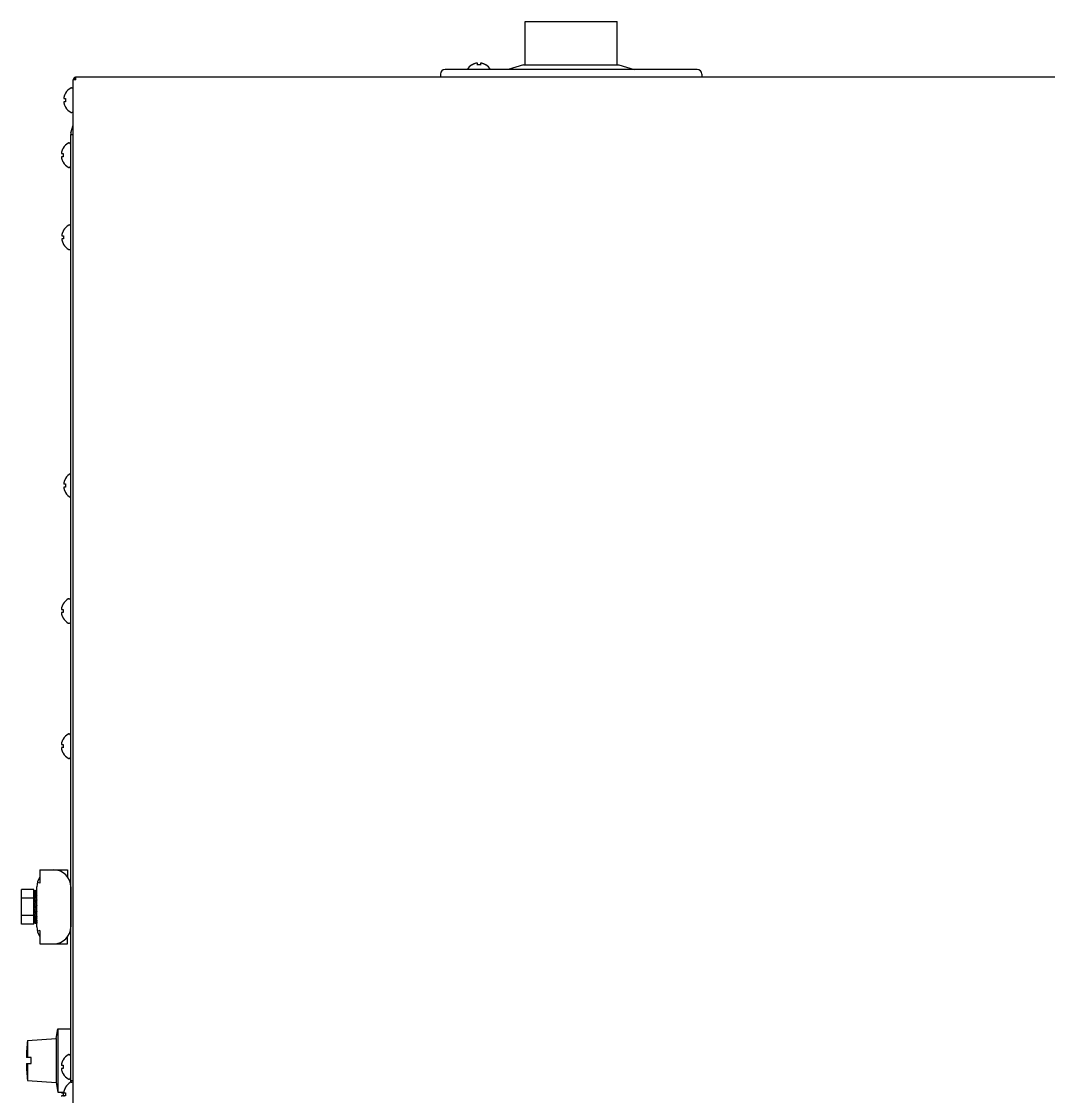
# Model space of a CAD drawing. Header units: millimetres. Extents: x -10733 to -5990, y 4258 to 7122.
# Drawn here: x -6703.6 to -6369.5, y 5762 to 6111.8 of the extents above; entities that cross this region are included whole.
import ezdxf

# ---------------------------------------------------------------- set-up
doc = ezdxf.new("R2010")
doc.units = ezdxf.units.MM
doc.header["$LTSCALE"] = 346.5
doc.layers.get('0').update_dxf_attribs({"linetype": 'CONTINUOUS'})

msp = doc.modelspace()

# ---------------------------------------------------------------- linework, layer by layer
at = {"color": 7, "linetype": 'Continuous'}
for p, q in [((-6539.84, 6097.7), (-6539.84, 6111.8)), ((-6539.84, 6111.8), (-6509.84, 6111.8)), ((-6509.84, 6097.7), (-6509.84, 6111.8)), ((-6557.14, 6097.64), (-6557.14, 6097.68)), ((-6555.34, 6097.64), (-6555.34, 6098.19)), ((-6554.34, 6098.19), (-6554.34, 6097.64)), ((-6552.54, 6097.68), (-6552.54, 6097.64)), ((-6540.34, 6097.7), (-6545.34, 6096.2)), ((-6540.34, 6097.7), (-6509.34, 6097.7)), ((-6509.34, 6097.7), (-6504.34, 6096.2)), ((-6567.34, 6094.7), (-6567.34, 6093.7)), ((-6483.84, 6096.2), (-6565.84, 6096.2)), ((-6482.34, 6094.7), (-6482.34, 6093.7)), ((-6686.84, 5616.3), (-6686.84, 6092.8)), ((-6686.49, 6092.8), (-6686.84, 6092.8)), ((-6686.49, 6093.51), (-6686.04, 6092.93)), ((-6685.94, 6092.8), (-6686.49, 6092.8)), ((-6686.04, 6093.7), (-6686.04, 6092.8)), ((-6129.64, 6093.7), (-6686.04, 6093.7)), ((-6689.32, 6088.5), (-6689.29, 6088.5)), ((-6687.44, 6090.2), (-6687.24, 6090.2)), ((-6689.84, 6086.7), (-6689.29, 6086.7)), ((-6689.29, 6085.7), (-6689.84, 6085.7)), ((-6689.29, 6083.9), (-6689.32, 6083.9)), ((-6687.44, 6082.2), (-6687.24, 6082.2)), ((-6687.57, 6075.54), (-6686.84, 6078.05)), ((-6687.57, 6075.54), (-6686.84, 6078.05)), ((-6687.64, 5766.64), (-6687.64, 6075.04)), ((-6687.64, 6075.04), (-6686.84, 6075.04)), ((-6690.12, 6070.6), (-6690.09, 6070.6)), ((-6688.24, 6072.3), (-6688.04, 6072.3)), ((-6690.64, 6068.8), (-6690.09, 6068.8)), ((-6690.09, 6067.8), (-6690.64, 6067.8)), ((-6690.09, 6066), (-6690.12, 6066)), ((-6688.24, 6064.3), (-6688.04, 6064.3)), ((-6688.08, 6045.58), (-6687.88, 6045.58)), ((-6690.48, 6042.08), (-6689.93, 6042.08)), ((-6689.96, 6043.88), (-6689.93, 6043.88)), ((-6689.93, 6041.08), (-6690.48, 6041.08)), ((-6689.93, 6039.28), (-6689.96, 6039.28)), ((-6688.08, 6037.58), (-6687.88, 6037.58)), ((-6689.84, 5961.3), (-6689.29, 5961.3)), ((-6689.32, 5963.1), (-6689.29, 5963.1)), ((-6689.29, 5960.3), (-6689.84, 5960.3)), ((-6689.29, 5958.5), (-6689.32, 5958.5)), ((-6688.24, 5923.96), (-6688.04, 5923.96)), ((-6690.64, 5920.46), (-6690.09, 5920.46)), ((-6690.09, 5919.46), (-6690.64, 5919.46)), ((-6690.12, 5922.26), (-6690.09, 5922.26)), ((-6690.09, 5917.66), (-6690.12, 5917.66)), ((-6688.24, 5915.96), (-6688.04, 5915.96)), ((-6690.12, 5878.3), (-6690.09, 5878.3)), ((-6688.24, 5880), (-6688.04, 5880)), ((-6690.64, 5876.5), (-6690.09, 5876.5)), ((-6690.09, 5875.5), (-6690.64, 5875.5)), ((-6690.09, 5873.7), (-6690.12, 5873.7)), ((-6688.24, 5872), (-6688.04, 5872)), ((-6697.64, 5835.7), (-6697.64, 5831.42)), ((-6697.64, 5835.7), (-6688.64, 5835.7)), ((-6688.64, 5835.7), (-6688.64, 5833.36)), ((-6697.64, 5831.42), (-6698.45, 5831.64)), ((-6703.64, 5818.05), (-6703.64, 5829.35)), ((-6699.64, 5829.35), (-6703.64, 5829.35)), ((-6699.64, 5818.05), (-6699.64, 5829.35)), ((-6699.63, 5829.05), (-6698.65, 5829.05)), ((-6699.16, 5829), (-6699.63, 5828.94)), ((-6699.63, 5828.94), (-6699.12, 5828.45)), ((-6699.63, 5828.51), (-6699.55, 5828.59)), ((-6699.16, 5828.3), (-6699.63, 5828.19)), ((-6699.63, 5828.19), (-6699.12, 5827.29)), ((-6699.16, 5829), (-6698.65, 5828.51)), ((-6699.16, 5828.3), (-6698.65, 5827.4)), ((-6698.65, 5828.51), (-6699.12, 5828.45)), ((-6698.65, 5828.19), (-6698.71, 5828.21)), ((-6698.64, 5817.2), (-6698.64, 5830.2)), ((-6687.64, 5830.2), (-6687.64, 5817.2)), ((-6699.64, 5826.52), (-6703.64, 5826.52)), ((-6699.56, 5826.7), (-6699.64, 5826.7)), ((-6699.63, 5827.4), (-6699.46, 5827.7)), ((-6699.16, 5827.06), (-6699.63, 5826.91)), ((-6699.63, 5826.91), (-6699.12, 5825.69)), ((-6699.62, 5826.85), (-6699.63, 5826.91)), ((-6699.16, 5825.4), (-6699.63, 5825.24)), ((-6699.63, 5825.24), (-6699.12, 5823.85)), ((-6699.39, 5826.98), (-6699.39, 5827.26)), ((-6699.39, 5826.98), (-6699.39, 5827.18)), ((-6699.39, 5825.97), (-6699.39, 5825.32)), ((-6699.39, 5825.32), (-6699.39, 5825.97)), ((-6699.39, 5823.7), (-6699.39, 5824.49)), ((-6699.39, 5823.65), (-6699.39, 5824.49)), ((-6699.25, 5827.05), (-6699.21, 5827.11)), ((-6699.16, 5827.06), (-6698.65, 5825.84)), ((-6699.16, 5825.4), (-6698.65, 5824.02)), ((-6698.65, 5827.4), (-6699.12, 5827.29)), ((-6698.65, 5825.84), (-6699.12, 5825.69)), ((-6698.89, 5825.32), (-6699.01, 5825.32)), ((-6698.89, 5825.28), (-6698.93, 5825.28)), ((-6698.89, 5826.71), (-6698.91, 5826.71)), ((-6698.89, 5826.67), (-6698.9, 5826.67)), ((-6698.89, 5826.64), (-6698.89, 5826.71)), ((-6698.89, 5826.67), (-6698.89, 5826.7)), ((-6698.64, 5826.7), (-6698.89, 5826.7)), ((-6698.89, 5826.41), (-6698.89, 5826.64)), ((-6698.89, 5825.28), (-6698.89, 5825.32)), ((-6698.89, 5825.24), (-6698.89, 5825.32)), ((-6698.89, 5824.67), (-6698.89, 5825.24)), ((-6698.65, 5826.91), (-6698.79, 5826.95)), ((-6698.72, 5826.7), (-6698.66, 5826.85)), ((-6698.66, 5826.85), (-6698.65, 5826.91)), ((-6699.64, 5820.87), (-6703.64, 5820.87)), ((-6699.16, 5823.55), (-6699.63, 5823.38)), ((-6699.63, 5823.38), (-6699.12, 5821.99)), ((-6699.16, 5821.71), (-6699.63, 5821.56)), ((-6699.63, 5821.56), (-6699.12, 5820.34)), ((-6698.89, 5823.74), (-6699.39, 5823.74)), ((-6698.89, 5823.7), (-6699.39, 5823.7)), ((-6699.39, 5823.65), (-6699.39, 5823.65)), ((-6698.89, 5823.65), (-6699.39, 5823.65)), ((-6699.39, 5822.12), (-6699.39, 5822.72)), ((-6699.39, 5822.07), (-6699.39, 5822.72)), ((-6699.35, 5822.12), (-6699.39, 5822.12)), ((-6699.27, 5822.07), (-6699.39, 5822.07)), ((-6699.39, 5820.73), (-6699.39, 5820.98)), ((-6699.39, 5820.69), (-6699.39, 5820.98)), ((-6699.16, 5823.55), (-6698.65, 5822.16)), ((-6699.16, 5821.71), (-6698.65, 5820.49)), ((-6698.65, 5824.02), (-6699.12, 5823.85)), ((-6698.65, 5822.16), (-6699.12, 5821.99)), ((-6698.89, 5823.7), (-6698.89, 5823.75)), ((-6698.89, 5823.65), (-6698.89, 5823.74)), ((-6698.89, 5822.91), (-6698.89, 5823.65)), ((-6698.89, 5822.07), (-6698.89, 5821.42)), ((-6699.64, 5818.05), (-6703.64, 5818.05)), ((-6699.39, 5820.7), (-6699.64, 5820.7)), ((-6699.62, 5820.55), (-6699.63, 5820.49)), ((-6699.49, 5820.44), (-6699.63, 5820.49)), ((-6699.16, 5820.11), (-6699.63, 5820)), ((-6699.63, 5820), (-6699.12, 5819.09)), ((-6699.57, 5819.19), (-6699.63, 5819.2)), ((-6699.16, 5818.94), (-6699.63, 5818.88)), ((-6699.63, 5818.88), (-6699.12, 5818.4)), ((-6699.16, 5818.35), (-6699.63, 5818.35)), ((-6699.57, 5820.67), (-6699.62, 5820.55)), ((-6699.56, 5820.7), (-6699.57, 5820.67)), ((-6699.46, 5819.69), (-6699.47, 5819.65)), ((-6699.38, 5820.73), (-6699.39, 5820.73)), ((-6699.37, 5820.69), (-6699.39, 5820.69)), ((-6699.16, 5820.11), (-6698.65, 5819.2)), ((-6699.16, 5818.94), (-6698.65, 5818.46)), ((-6699.16, 5818.35), (-6698.65, 5818.35)), ((-6698.65, 5820.49), (-6699.12, 5820.34)), ((-6698.65, 5819.2), (-6699.12, 5819.09)), ((-6698.65, 5818.46), (-6699.12, 5818.4)), ((-6699.02, 5820.37), (-6699.05, 5820.32)), ((-6698.89, 5820.41), (-6698.89, 5820.21)), ((-6698.76, 5819.54), (-6698.84, 5819.74)), ((-6698.82, 5819.69), (-6698.65, 5820)), ((-6698.69, 5819.39), (-6698.76, 5819.54)), ((-6698.73, 5818.8), (-6698.65, 5818.88)), ((-6698.64, 5820.7), (-6698.72, 5820.7)), ((-6698.66, 5820.55), (-6698.65, 5820.49)), ((-6697.64, 5815.97), (-6698.45, 5815.75)), ((-6697.64, 5815.97), (-6697.64, 5811.7)), ((-6688.64, 5811.7), (-6688.64, 5814.04)), ((-6697.64, 5811.7), (-6688.64, 5811.7)), ((-6692.4, 5780.85), (-6691.84, 5784.03)), ((-6691.84, 5784.03), (-6691.84, 5763.37)), ((-6691.84, 5784.03), (-6687.64, 5784.03)), ((-6701.7, 5780.2), (-6692.4, 5780.85)), ((-6701.7, 5780.2), (-6701.7, 5774.7)), ((-6692.4, 5780.85), (-6692.4, 5766.55)), ((-6688.24, 5775.63), (-6688.04, 5775.63)), ((-6700.53, 5774.7), (-6702.03, 5774.7)), ((-6702.03, 5772.7), (-6700.53, 5772.7)), ((-6701.7, 5772.7), (-6701.7, 5767.2)), ((-6700.53, 5772.7), (-6700.53, 5774.7)), ((-6690.64, 5772.13), (-6690.09, 5772.13)), ((-6690.12, 5773.93), (-6690.09, 5773.93)), ((-6690.09, 5771.13), (-6690.64, 5771.13)), ((-6690.09, 5769.33), (-6690.12, 5769.33)), ((-6701.7, 5767.2), (-6692.4, 5766.55)), ((-6692.4, 5766.55), (-6691.84, 5763.37)), ((-6689.32, 5765), (-6689.29, 5765)), ((-6688.24, 5767.63), (-6688.04, 5767.63)), ((-6687.64, 5767.2), (-6686.84, 5767.2)), ((-6687.44, 5766.7), (-6687.24, 5766.7)), ((-6691.84, 5763.37), (-6689.85, 5763.37)), ((-6690.64, 5763.2), (-6690.09, 5763.2)), ((-6690.09, 5762.2), (-6690.64, 5762.2)), ((-6689.84, 5763.2), (-6689.29, 5763.2)), ((-6689.29, 5762.2), (-6689.84, 5762.2))]:
    msp.add_line(p, q, dxfattribs=at)
for points in [[(-6699.59, 5828), (-6699.57, 5827.98), (-6699.53, 5827.89), (-6699.5, 5827.8), (-6699.46, 5827.71)], [(-6699.5, 5828.49), (-6699.49, 5828.48), (-6699.48, 5828.46), (-6699.47, 5828.43), (-6699.46, 5828.41), (-6699.45, 5828.38), (-6699.44, 5828.36), (-6699.43, 5828.34), (-6699.42, 5828.31), (-6699.42, 5828.29), (-6699.41, 5828.27), (-6699.41, 5828.25)], [(-6698.82, 5827.7), (-6698.76, 5827.86), (-6698.69, 5828)], [(-6699.62, 5826.85), (-6699.56, 5826.69), (-6699.48, 5826.49)], [(-6699.48, 5826.49), (-6699.43, 5826.31), (-6699.4, 5826.14), (-6699.39, 5825.97)], [(-6699.46, 5827.71), (-6699.44, 5827.62), (-6699.41, 5827.53)], [(-6699.41, 5827.53), (-6699.4, 5827.43), (-6699.39, 5827.34), (-6699.39, 5827.26)], [(-6698.8, 5820.91), (-6698.86, 5821.1), (-6698.89, 5821.25), (-6698.89, 5821.42)], [(-6698.66, 5820.55), (-6698.73, 5820.71), (-6698.8, 5820.91)], [(-6699.47, 5819.65), (-6699.51, 5819.57), (-6699.54, 5819.49), (-6699.58, 5819.41), (-6699.59, 5819.39)], [(-6698.84, 5819.74), (-6698.88, 5819.96), (-6698.89, 5820.21)], [(-6698.79, 5818.9), (-6698.85, 5819.04), (-6698.87, 5819.15)]]:
    msp.add_lwpolyline(points, dxfattribs=at)
for centre, radius, start, end in [((-6554.64, 6093.58), 4.8, 121.3727, 146.7752), ((-6554.65, 6093.59), 4.75, 118.9687, 121.5341), ((-6554.66, 6093.59), 4.75, 118.0074, 118.9684), ((-6554.66, 6093.6), 4.75, 116.6813, 118.0074), ((-6554.66, 6093.6), 4.74, 115.5402, 116.6812), ((-6554.66, 6093.6), 4.74, 114.5722, 115.5402), ((-6554.66, 6093.61), 4.73, 113.3175, 114.5722), ((-6554.67, 6093.61), 4.73, 112.5474, 113.3174), ((-6554.67, 6093.62), 4.72, 111.0025, 112.5476), ((-6554.67, 6093.63), 4.72, 110.5181, 111.0023), ((-6554.67, 6093.64), 4.7, 108.4656, 110.5187), ((-6554.68, 6093.65), 4.68, 107.3773, 108.465), ((-6554.69, 6093.67), 4.67, 106.3949, 107.3772), ((-6554.69, 6093.7), 4.64, 104.3176, 106.3964), ((-6555.59, 6096.2), 2.01, 95.1401, 97.2744), ((-6555.59, 6096.23), 1.98, 94.2856, 95.1372), ((-6555.59, 6096.24), 1.97, 93.0233, 94.286), ((-6555.59, 6096.25), 1.96, 91.9964, 93.0228), ((-6555.59, 6096.26), 1.95, 90.9261, 91.9964), ((-6555.59, 6096.26), 1.95, 88.8459, 90.9258), ((-6555.59, 6096.25), 1.96, 87.6234, 88.8455), ((-6555.59, 6096.25), 1.96, 86.7841, 87.6235), ((-6555.59, 6096.24), 1.97, 85.3984, 86.7833), ((-6555.59, 6096.22), 1.98, 84.7442, 85.3991), ((-6555.6, 6096.2), 2.01, 82.7259, 84.7415), ((-6554.84, 6093.89), 3.79, 90.0089, 97.5987), ((-6554.84, 6093.89), 3.79, 82.4013, 89.9911), ((-6554.09, 6096.2), 2.01, 95.2585, 97.2741), ((-6554.09, 6096.22), 1.98, 94.6009, 95.2558), ((-6554.09, 6096.24), 1.97, 93.2167, 94.6016), ((-6554.09, 6096.25), 1.96, 92.3765, 93.2159), ((-6554.09, 6096.25), 1.95, 91.1545, 92.3767), ((-6554.09, 6096.26), 1.95, 89.0741, 91.1541), ((-6554.09, 6096.26), 1.95, 88.0037, 89.0738), ((-6554.09, 6096.25), 1.96, 86.9771, 88.0037), ((-6554.09, 6096.24), 1.97, 85.714, 86.9766), ((-6554.09, 6096.23), 1.98, 84.8627, 85.7144), ((-6554.1, 6096.2), 2.01, 82.7256, 84.8598), ((-6554.99, 6093.7), 4.64, 73.6036, 75.6824), ((-6555, 6093.67), 4.67, 72.6228, 73.6051), ((-6555, 6093.65), 4.68, 71.535, 72.6227), ((-6555.01, 6093.64), 4.7, 69.4813, 71.5344), ((-6555.01, 6093.63), 4.72, 68.9977, 69.4819), ((-6555.01, 6093.62), 4.72, 67.4524, 68.9975), ((-6555.02, 6093.61), 4.73, 66.6826, 67.4526), ((-6555.02, 6093.61), 4.73, 65.4278, 66.6825), ((-6555.02, 6093.6), 4.74, 64.4598, 65.4278), ((-6555.02, 6093.6), 4.74, 63.3188, 64.4598), ((-6555.02, 6093.6), 4.75, 61.9926, 63.3187), ((-6555.03, 6093.59), 4.75, 61.0316, 61.9926), ((-6555.03, 6093.59), 4.75, 58.4659, 61.0313), ((-6555.04, 6093.58), 4.8, 33.2248, 58.6273), ((-6565.84, 6094.7), 1.5, 90, 180), ((-6483.84, 6094.7), 1.5, 0, 90), ((-6685.94, 6092.8), 0.9, 96.3341, 180), ((-6687.87, 6086.95), 1.98, 174.8627, 175.7144), ((-6687.88, 6086.95), 1.97, 175.714, 176.9766), ((-6687.89, 6086.95), 1.96, 176.9771, 178.0037), ((-6687.9, 6086.95), 1.95, 178.0037, 179.0738), ((-6687.9, 6086.95), 1.95, 179.0741, 181.1541), ((-6687.9, 6086.95), 1.95, 181.1545, 182.3767), ((-6687.89, 6086.95), 1.96, 182.3765, 183.2159), ((-6687.88, 6086.95), 1.97, 183.2167, 184.6016), ((-6687.87, 6086.95), 1.98, 184.6009, 185.2558), ((-6685.34, 6086.05), 4.64, 163.6036, 165.6824), ((-6687.85, 6086.94), 2.01, 172.7256, 174.8598), ((-6687.85, 6086.95), 2.01, 185.2585, 187.2741), ((-6685.31, 6086.04), 4.67, 162.6228, 163.6051), ((-6685.3, 6086.04), 4.68, 161.535, 162.6227), ((-6685.28, 6086.03), 4.7, 159.4813, 161.5344), ((-6685.27, 6086.03), 4.72, 158.9977, 159.4819), ((-6685.26, 6086.02), 4.72, 157.4524, 158.9975), ((-6685.26, 6086.02), 4.73, 156.6826, 157.4526), ((-6685.25, 6086.02), 4.73, 155.4278, 156.6825), ((-6685.25, 6086.02), 4.74, 154.4598, 155.4278), ((-6685.24, 6086.02), 4.74, 153.3188, 154.4598), ((-6685.24, 6086.01), 4.75, 151.9926, 153.3187), ((-6685.24, 6086.01), 4.75, 151.0316, 151.9926), ((-6685.23, 6086.01), 4.75, 148.4659, 151.0313), ((-6685.22, 6086), 4.8, 120.3012, 148.6273), ((-6687.44, 6089.8), 0.4, 90, 120.3012), ((-6687.24, 6089.8), 0.4, 0, 90), ((-6687.87, 6085.45), 1.98, 174.7442, 175.3991), ((-6687.88, 6085.45), 1.97, 175.3984, 176.7833), ((-6687.89, 6085.45), 1.96, 176.7841, 177.6235), ((-6687.9, 6085.45), 1.96, 177.6234, 178.8455), ((-6687.9, 6085.45), 1.95, 178.8459, 180.9258), ((-6687.9, 6085.45), 1.95, 180.9261, 181.9964), ((-6687.89, 6085.45), 1.96, 181.9964, 183.0228), ((-6687.88, 6085.45), 1.97, 183.0233, 184.286), ((-6687.87, 6085.45), 1.98, 184.2856, 185.1372), ((-6687.85, 6085.44), 2.01, 172.7259, 174.7415), ((-6687.85, 6085.45), 2.01, 185.1401, 187.2744), ((-6685.34, 6086.34), 4.64, 194.3176, 196.3964), ((-6685.31, 6086.35), 4.67, 196.3949, 197.3772), ((-6685.3, 6086.36), 4.68, 197.3773, 198.465), ((-6685.28, 6086.36), 4.7, 198.4656, 200.5187), ((-6685.27, 6086.37), 4.72, 200.5181, 201.0023), ((-6685.26, 6086.37), 4.72, 201.0025, 202.5476), ((-6685.26, 6086.37), 4.73, 202.5474, 203.3174), ((-6685.25, 6086.38), 4.73, 203.3175, 204.5722), ((-6685.25, 6086.38), 4.74, 204.5722, 205.5402), ((-6685.24, 6086.38), 4.74, 205.5402, 206.6812), ((-6685.24, 6086.38), 4.75, 206.6813, 208.0074), ((-6685.24, 6086.38), 4.75, 208.0074, 208.9684), ((-6685.23, 6086.38), 4.75, 208.9687, 211.5341), ((-6685.53, 6086.2), 3.79, 172.4013, 179.9911), ((-6685.53, 6086.2), 3.79, 180.0089, 187.5987), ((-6685.22, 6086.4), 4.8, 211.3727, 239.6988), ((-6687.44, 6082.6), 0.4, 239.6988, 270), ((-6687.24, 6082.6), 0.4, 270, 0), ((-6685.84, 6075.04), 1.8, 163.7798, 180), ((-6685.84, 6075.04), 1.8, 163.7798, 174.5617), ((-6688.67, 6069.05), 1.98, 174.8627, 175.7144), ((-6686.14, 6068.15), 4.64, 163.6036, 165.6824), ((-6688.65, 6069.04), 2.01, 172.7256, 174.8598), ((-6686.11, 6068.14), 4.67, 162.6228, 163.6051), ((-6686.1, 6068.14), 4.68, 161.535, 162.6227), ((-6686.08, 6068.13), 4.7, 159.4813, 161.5344), ((-6686.07, 6068.13), 4.72, 158.9977, 159.4819), ((-6686.06, 6068.12), 4.72, 157.4524, 158.9975), ((-6686.06, 6068.12), 4.73, 156.6826, 157.4526), ((-6686.05, 6068.12), 4.73, 155.4278, 156.6825), ((-6686.05, 6068.12), 4.74, 154.4598, 155.4278), ((-6686.04, 6068.12), 4.74, 153.3188, 154.4598), ((-6686.04, 6068.11), 4.75, 151.9926, 153.3187), ((-6686.04, 6068.11), 4.75, 151.0316, 151.9926), ((-6686.03, 6068.11), 4.75, 148.4659, 151.0313), ((-6686.02, 6068.1), 4.8, 120.3012, 148.6273), ((-6688.24, 6071.9), 0.4, 90, 120.3012), ((-6688.04, 6071.9), 0.4, 0, 90), ((-6688.68, 6069.05), 1.97, 175.714, 176.9766), ((-6688.69, 6069.05), 1.96, 176.9771, 178.0037), ((-6688.7, 6069.05), 1.95, 178.0037, 179.0738), ((-6688.7, 6069.05), 1.95, 179.0741, 181.1541), ((-6688.7, 6069.05), 1.95, 181.1545, 182.3767), ((-6688.69, 6069.05), 1.96, 182.3765, 183.2159), ((-6688.68, 6069.05), 1.97, 183.2167, 184.6016), ((-6688.67, 6069.05), 1.98, 184.6009, 185.2558), ((-6688.67, 6067.55), 1.98, 174.7442, 175.3991), ((-6688.68, 6067.55), 1.97, 175.3984, 176.7833), ((-6688.69, 6067.55), 1.96, 176.7841, 177.6235), ((-6688.7, 6067.55), 1.96, 177.6234, 178.8455), ((-6688.7, 6067.55), 1.95, 178.8459, 180.9258), ((-6688.7, 6067.55), 1.95, 180.9261, 181.9964), ((-6688.69, 6067.55), 1.96, 181.9964, 183.0228), ((-6688.68, 6067.55), 1.97, 183.0233, 184.286), ((-6688.67, 6067.55), 1.98, 184.2856, 185.1372), ((-6688.65, 6069.05), 2.01, 185.2585, 187.2741), ((-6688.65, 6067.54), 2.01, 172.7259, 174.7415), ((-6688.65, 6067.55), 2.01, 185.1401, 187.2744), ((-6686.14, 6068.44), 4.64, 194.3176, 196.3964), ((-6686.11, 6068.45), 4.67, 196.3949, 197.3772), ((-6686.1, 6068.46), 4.68, 197.3773, 198.465), ((-6686.08, 6068.46), 4.7, 198.4656, 200.5187), ((-6686.07, 6068.47), 4.72, 200.5181, 201.0023), ((-6686.06, 6068.47), 4.72, 201.0025, 202.5476), ((-6686.06, 6068.47), 4.73, 202.5474, 203.3174), ((-6686.05, 6068.48), 4.73, 203.3175, 204.5722), ((-6686.05, 6068.48), 4.74, 204.5722, 205.5402), ((-6686.04, 6068.48), 4.74, 205.5402, 206.6812), ((-6686.04, 6068.48), 4.75, 206.6813, 208.0074), ((-6686.04, 6068.48), 4.75, 208.0074, 208.9684), ((-6686.03, 6068.48), 4.75, 208.9687, 211.5341), ((-6686.33, 6068.3), 3.79, 172.4013, 179.9911), ((-6686.33, 6068.3), 3.79, 180.0089, 187.5987), ((-6686.02, 6068.5), 4.8, 211.3727, 239.6988), ((-6688.24, 6064.7), 0.4, 239.6988, 270), ((-6688.04, 6064.7), 0.4, 270, 0), ((-6685.86, 6041.38), 4.8, 120.3012, 148.6273), ((-6688.08, 6045.18), 0.4, 90, 120.3012), ((-6687.88, 6045.18), 0.4, 52.1278, 90), ((-6688.49, 6042.33), 2.01, 172.7256, 174.8598), ((-6688.51, 6042.33), 1.98, 174.8627, 175.7144), ((-6688.52, 6042.33), 1.97, 175.714, 176.9766), ((-6688.54, 6042.33), 1.96, 176.9771, 178.0037), ((-6688.54, 6042.33), 1.95, 178.0037, 179.0738), ((-6688.54, 6042.33), 1.95, 179.0741, 181.1541), ((-6688.54, 6042.33), 1.95, 181.1545, 182.3767), ((-6688.53, 6042.33), 1.96, 182.3765, 183.2159), ((-6688.52, 6042.33), 1.97, 183.2167, 184.6016), ((-6688.51, 6042.34), 1.98, 184.6009, 185.2558), ((-6688.49, 6042.34), 2.01, 185.2585, 187.2741), ((-6685.99, 6041.44), 4.64, 163.6036, 165.6824), ((-6685.96, 6041.43), 4.67, 162.6228, 163.6051), ((-6685.94, 6041.42), 4.68, 161.535, 162.6227), ((-6685.92, 6041.42), 4.7, 159.4813, 161.5344), ((-6685.91, 6041.41), 4.72, 158.9977, 159.4819), ((-6685.9, 6041.41), 4.72, 157.4524, 158.9975), ((-6685.9, 6041.41), 4.73, 156.6826, 157.4526), ((-6685.89, 6041.41), 4.73, 155.4278, 156.6825), ((-6685.89, 6041.4), 4.74, 154.4598, 155.4278), ((-6685.88, 6041.4), 4.74, 153.3188, 154.4598), ((-6685.88, 6041.4), 4.75, 151.9926, 153.3187), ((-6685.88, 6041.4), 4.75, 151.0316, 151.9926), ((-6685.88, 6041.4), 4.75, 148.4659, 151.0313), ((-6686.18, 6041.58), 3.79, 172.4013, 179.9911), ((-6686.18, 6041.58), 3.79, 180.0089, 187.5987), ((-6688.49, 6040.83), 2.01, 172.7259, 174.7415), ((-6688.51, 6040.83), 1.98, 174.7442, 175.3991), ((-6688.52, 6040.83), 1.97, 175.3984, 176.7833), ((-6688.53, 6040.83), 1.96, 176.7841, 177.6235), ((-6688.54, 6040.83), 1.96, 177.6234, 178.8455), ((-6688.54, 6040.83), 1.95, 178.8459, 180.9258), ((-6688.54, 6040.83), 1.95, 180.9261, 181.9964), ((-6688.53, 6040.83), 1.96, 181.9964, 183.0228), ((-6688.52, 6040.83), 1.97, 183.0233, 184.286), ((-6688.51, 6040.84), 1.98, 184.2856, 185.1372), ((-6688.49, 6040.84), 2.01, 185.1401, 187.2744), ((-6685.99, 6041.73), 4.64, 194.3176, 196.3964), ((-6685.96, 6041.74), 4.67, 196.3949, 197.3772), ((-6685.94, 6041.74), 4.68, 197.3773, 198.465), ((-6685.92, 6041.75), 4.7, 198.4656, 200.5187), ((-6685.91, 6041.75), 4.72, 200.5181, 201.0023), ((-6685.9, 6041.76), 4.72, 201.0025, 202.5476), ((-6685.9, 6041.76), 4.73, 202.5474, 203.3174), ((-6685.89, 6041.76), 4.73, 203.3175, 204.5722), ((-6685.89, 6041.76), 4.74, 204.5722, 205.5402), ((-6685.88, 6041.77), 4.74, 205.5402, 206.6812), ((-6685.88, 6041.77), 4.75, 206.6813, 208.0074), ((-6685.88, 6041.77), 4.75, 208.0074, 208.9684), ((-6685.88, 6041.77), 4.75, 208.9687, 211.5341), ((-6685.86, 6041.78), 4.8, 211.3727, 239.6988), ((-6688.08, 6037.98), 0.4, 239.6988, 270), ((-6687.88, 6037.98), 0.4, 270, 307.8722), ((-6685.22, 5960.6), 4.8, 120.3012, 148.6273), ((-6687.87, 5961.55), 1.98, 174.8627, 175.7144), ((-6687.88, 5961.55), 1.97, 175.714, 176.9766), ((-6687.89, 5961.55), 1.96, 176.9771, 178.0037), ((-6687.9, 5961.55), 1.95, 178.0037, 179.0738), ((-6687.9, 5961.55), 1.95, 179.0741, 181.1541), ((-6687.9, 5961.55), 1.95, 181.1545, 182.3767), ((-6687.89, 5961.55), 1.96, 182.3765, 183.2159), ((-6687.88, 5961.55), 1.97, 183.2167, 184.6016), ((-6687.87, 5961.55), 1.98, 184.6009, 185.2558), ((-6685.34, 5960.65), 4.64, 163.6036, 165.6824), ((-6687.85, 5961.54), 2.01, 172.7256, 174.8598), ((-6687.85, 5961.55), 2.01, 185.2585, 187.2741), ((-6685.31, 5960.64), 4.67, 162.6228, 163.6051), ((-6685.3, 5960.64), 4.68, 161.535, 162.6227), ((-6685.28, 5960.63), 4.7, 159.4813, 161.5344), ((-6685.27, 5960.63), 4.72, 158.9977, 159.4819), ((-6685.26, 5960.62), 4.72, 157.4524, 158.9975), ((-6685.26, 5960.62), 4.73, 156.6826, 157.4526), ((-6685.25, 5960.62), 4.73, 155.4278, 156.6825), ((-6685.25, 5960.62), 4.74, 154.4598, 155.4278), ((-6685.24, 5960.62), 4.74, 153.3188, 154.4598), ((-6685.24, 5960.61), 4.75, 151.9926, 153.3187), ((-6685.24, 5960.61), 4.75, 151.0316, 151.9926), ((-6685.23, 5960.61), 4.75, 148.4659, 151.0313), ((-6685.53, 5960.8), 3.79, 172.4013, 179.9911), ((-6685.53, 5960.8), 3.79, 180.0089, 187.5987), ((-6687.87, 5960.05), 1.98, 174.7442, 175.3991), ((-6687.88, 5960.05), 1.97, 175.3984, 176.7833), ((-6687.89, 5960.05), 1.96, 176.7841, 177.6235), ((-6687.9, 5960.05), 1.96, 177.6234, 178.8455), ((-6687.9, 5960.05), 1.95, 178.8459, 180.9258), ((-6687.9, 5960.05), 1.95, 180.9261, 181.9964), ((-6687.89, 5960.05), 1.96, 181.9964, 183.0228), ((-6687.88, 5960.05), 1.97, 183.0233, 184.286), ((-6687.87, 5960.05), 1.98, 184.2856, 185.1372), ((-6687.85, 5960.04), 2.01, 172.7259, 174.7415), ((-6687.85, 5960.05), 2.01, 185.1401, 187.2744), ((-6685.34, 5960.94), 4.64, 194.3176, 196.3964), ((-6685.31, 5960.95), 4.67, 196.3949, 197.3772), ((-6685.3, 5960.96), 4.68, 197.3773, 198.465), ((-6685.28, 5960.96), 4.7, 198.4656, 200.5187), ((-6685.27, 5960.97), 4.72, 200.5181, 201.0023), ((-6685.26, 5960.97), 4.72, 201.0025, 202.5476), ((-6685.26, 5960.97), 4.73, 202.5474, 203.3174), ((-6685.25, 5960.98), 4.73, 203.3175, 204.5722), ((-6685.25, 5960.98), 4.74, 204.5722, 205.5402), ((-6685.24, 5960.98), 4.74, 205.5402, 206.6812), ((-6685.24, 5960.98), 4.75, 206.6813, 208.0074), ((-6685.24, 5960.98), 4.75, 208.0074, 208.9684), ((-6685.23, 5960.98), 4.75, 208.9687, 211.5341), ((-6685.22, 5961), 4.8, 211.3727, 239.6988), ((-6686.02, 5919.77), 4.8, 120.3012, 148.6273), ((-6688.24, 5923.56), 0.4, 90, 120.3012), ((-6688.04, 5923.56), 0.4, 0, 90), ((-6688.67, 5920.71), 1.98, 174.8627, 175.7144), ((-6688.68, 5920.71), 1.97, 175.714, 176.9766), ((-6688.69, 5920.71), 1.96, 176.9771, 178.0037), ((-6688.7, 5920.71), 1.95, 178.0037, 179.0738), ((-6688.7, 5920.71), 1.95, 179.0741, 181.1541), ((-6688.7, 5920.71), 1.95, 181.1545, 182.3767), ((-6688.69, 5920.71), 1.96, 182.3765, 183.2159), ((-6688.68, 5920.72), 1.97, 183.2167, 184.6016), ((-6688.67, 5920.72), 1.98, 184.6009, 185.2558), ((-6688.67, 5919.21), 1.98, 174.7442, 175.3991), ((-6688.68, 5919.21), 1.97, 175.3984, 176.7833), ((-6688.69, 5919.21), 1.96, 176.7841, 177.6235), ((-6688.7, 5919.21), 1.96, 177.6234, 178.8455), ((-6688.7, 5919.21), 1.95, 178.8459, 180.9258), ((-6688.7, 5919.21), 1.95, 180.9261, 181.9964), ((-6688.69, 5919.21), 1.96, 181.9964, 183.0228), ((-6688.68, 5919.21), 1.97, 183.0233, 184.286), ((-6688.67, 5919.22), 1.98, 184.2856, 185.1372), ((-6686.14, 5919.82), 4.64, 163.6036, 165.6824), ((-6688.65, 5920.71), 2.01, 172.7256, 174.8598), ((-6688.65, 5920.72), 2.01, 185.2585, 187.2741), ((-6688.65, 5919.21), 2.01, 172.7259, 174.7415), ((-6688.65, 5919.22), 2.01, 185.1401, 187.2744), ((-6686.14, 5920.11), 4.64, 194.3176, 196.3964), ((-6686.11, 5919.81), 4.67, 162.6228, 163.6051), ((-6686.11, 5920.12), 4.67, 196.3949, 197.3772), ((-6686.1, 5919.8), 4.68, 161.535, 162.6227), ((-6686.08, 5919.8), 4.7, 159.4813, 161.5344), ((-6686.07, 5919.79), 4.72, 158.9977, 159.4819), ((-6686.06, 5919.79), 4.72, 157.4524, 158.9975), ((-6686.06, 5919.79), 4.73, 156.6826, 157.4526), ((-6686.05, 5919.79), 4.73, 155.4278, 156.6825), ((-6686.05, 5919.78), 4.74, 154.4598, 155.4278), ((-6686.04, 5919.78), 4.74, 153.3188, 154.4598), ((-6686.04, 5919.78), 4.75, 151.9926, 153.3187), ((-6686.04, 5919.78), 4.75, 151.0316, 151.9926), ((-6686.03, 5919.78), 4.75, 148.4659, 151.0313), ((-6686.33, 5919.96), 3.79, 172.4013, 179.9911), ((-6686.33, 5919.96), 3.79, 180.0089, 187.5987), ((-6686.1, 5920.12), 4.68, 197.3773, 198.465), ((-6686.08, 5920.13), 4.7, 198.4656, 200.5187), ((-6686.07, 5920.13), 4.72, 200.5181, 201.0023), ((-6686.06, 5920.14), 4.72, 201.0025, 202.5476), ((-6686.06, 5920.14), 4.73, 202.5474, 203.3174), ((-6686.05, 5920.14), 4.73, 203.3175, 204.5722), ((-6686.05, 5920.14), 4.74, 204.5722, 205.5402), ((-6686.04, 5920.15), 4.74, 205.5402, 206.6812), ((-6686.04, 5920.15), 4.75, 206.6813, 208.0074), ((-6686.04, 5920.15), 4.75, 208.0074, 208.9684), ((-6686.03, 5920.15), 4.75, 208.9687, 211.5341), ((-6686.02, 5920.16), 4.8, 211.3727, 239.6988), ((-6688.24, 5916.36), 0.4, 239.6988, 270), ((-6688.04, 5916.36), 0.4, 270, 0), ((-6688.67, 5876.75), 1.98, 174.8627, 175.7144), ((-6688.68, 5876.75), 1.97, 175.714, 176.9766), ((-6688.69, 5876.75), 1.96, 176.9771, 178.0037), ((-6686.14, 5875.85), 4.64, 163.6036, 165.6824), ((-6688.65, 5876.74), 2.01, 172.7256, 174.8598), ((-6686.11, 5875.84), 4.67, 162.6228, 163.6051), ((-6686.1, 5875.84), 4.68, 161.535, 162.6227), ((-6686.08, 5875.83), 4.7, 159.4813, 161.5344), ((-6686.07, 5875.83), 4.72, 158.9977, 159.4819), ((-6686.06, 5875.82), 4.72, 157.4524, 158.9975), ((-6686.06, 5875.82), 4.73, 156.6826, 157.4526), ((-6686.05, 5875.82), 4.73, 155.4278, 156.6825), ((-6686.05, 5875.82), 4.74, 154.4598, 155.4278), ((-6686.04, 5875.82), 4.74, 153.3188, 154.4598), ((-6686.04, 5875.81), 4.75, 151.9926, 153.3187), ((-6686.04, 5875.81), 4.75, 151.0316, 151.9926), ((-6686.03, 5875.81), 4.75, 148.4659, 151.0313), ((-6686.02, 5875.8), 4.8, 120.3012, 148.6273), ((-6688.24, 5879.6), 0.4, 90, 120.3012), ((-6688.04, 5879.6), 0.4, 0, 90), ((-6688.7, 5876.75), 1.95, 178.0037, 179.0738), ((-6688.7, 5876.75), 1.95, 179.0741, 181.1541), ((-6688.7, 5876.75), 1.95, 181.1545, 182.3767), ((-6688.69, 5876.75), 1.96, 182.3765, 183.2159), ((-6688.68, 5876.75), 1.97, 183.2167, 184.6016), ((-6688.67, 5876.75), 1.98, 184.6009, 185.2558), ((-6688.67, 5875.25), 1.98, 174.7442, 175.3991), ((-6688.68, 5875.25), 1.97, 175.3984, 176.7833), ((-6688.69, 5875.25), 1.96, 176.7841, 177.6235), ((-6688.7, 5875.25), 1.96, 177.6234, 178.8455), ((-6688.7, 5875.25), 1.95, 178.8459, 180.9258), ((-6688.7, 5875.25), 1.95, 180.9261, 181.9964), ((-6688.69, 5875.25), 1.96, 181.9964, 183.0228), ((-6688.68, 5875.25), 1.97, 183.0233, 184.286), ((-6688.67, 5875.25), 1.98, 184.2856, 185.1372), ((-6688.65, 5876.75), 2.01, 185.2585, 187.2741), ((-6688.65, 5875.24), 2.01, 172.7259, 174.7415), ((-6688.65, 5875.25), 2.01, 185.1401, 187.2744), ((-6686.14, 5876.14), 4.64, 194.3176, 196.3964), ((-6686.11, 5876.15), 4.67, 196.3949, 197.3772), ((-6686.1, 5876.16), 4.68, 197.3773, 198.465), ((-6686.08, 5876.16), 4.7, 198.4656, 200.5187), ((-6686.07, 5876.17), 4.72, 200.5181, 201.0023), ((-6686.06, 5876.17), 4.72, 201.0025, 202.5476), ((-6686.06, 5876.17), 4.73, 202.5474, 203.3174), ((-6686.05, 5876.18), 4.73, 203.3175, 204.5722), ((-6686.05, 5876.18), 4.74, 204.5722, 205.5402), ((-6686.04, 5876.18), 4.74, 205.5402, 206.6812), ((-6686.04, 5876.18), 4.75, 206.6813, 208.0074), ((-6686.04, 5876.18), 4.75, 208.0074, 208.9684), ((-6686.03, 5876.18), 4.75, 208.9687, 211.5341), ((-6686.33, 5876), 3.79, 172.4013, 179.9911), ((-6686.33, 5876), 3.79, 180.0089, 187.5987), ((-6686.02, 5876.2), 4.8, 211.3727, 239.6988), ((-6688.24, 5872.4), 0.4, 239.6988, 270), ((-6688.04, 5872.4), 0.4, 270, 0), ((-6693.14, 5830.2), 5.5, 0, 90), ((-6693.14, 5830.2), 5.5, 144.9032, 180), ((-6696.2, 5824.95), 3.7, 145.3341, 145.858), ((-6698.9, 5822.81), 0.831, 241.4404, 243.4233), ((-6695.44, 5817.8), 4.4, 145.163, 145.448), ((-6700.05, 5818.73), 1.42, 17.2937, 19.0364), ((-6693.14, 5817.2), 5.5, 180, 215.0968), ((-6693.14, 5817.2), 5.5, 270, 0), ((-6642.04, 5773.78), 60, 173.8625, 179.1263), ((-6686.02, 5771.43), 4.8, 120.3012, 148.6273), ((-6688.24, 5775.23), 0.4, 90, 120.3012), ((-6688.04, 5775.23), 0.4, 0, 90), ((-6642.04, 5773.61), 60, 180.8737, 186.1375), ((-6688.67, 5772.38), 1.98, 174.8627, 175.7144), ((-6688.68, 5772.38), 1.97, 175.714, 176.9766), ((-6688.69, 5772.38), 1.96, 176.9771, 178.0037), ((-6688.7, 5772.38), 1.95, 178.0037, 179.0738), ((-6688.7, 5772.38), 1.95, 179.0741, 181.1541), ((-6688.7, 5772.38), 1.95, 181.1545, 182.3767), ((-6688.69, 5772.38), 1.96, 182.3765, 183.2159), ((-6688.68, 5772.38), 1.97, 183.2167, 184.6016), ((-6688.67, 5772.38), 1.98, 184.6009, 185.2558), ((-6686.14, 5771.48), 4.64, 163.6036, 165.6824), ((-6688.65, 5772.38), 2.01, 172.7256, 174.8598), ((-6688.65, 5772.38), 2.01, 185.2585, 187.2741), ((-6686.11, 5771.48), 4.67, 162.6228, 163.6051), ((-6686.1, 5771.47), 4.68, 161.535, 162.6227), ((-6686.08, 5771.46), 4.7, 159.4813, 161.5344), ((-6686.07, 5771.46), 4.72, 158.9977, 159.4819), ((-6686.06, 5771.46), 4.72, 157.4524, 158.9975), ((-6686.06, 5771.45), 4.73, 156.6826, 157.4526), ((-6686.05, 5771.45), 4.73, 155.4278, 156.6825), ((-6686.05, 5771.45), 4.74, 154.4598, 155.4278), ((-6686.04, 5771.45), 4.74, 153.3188, 154.4598), ((-6686.04, 5771.45), 4.75, 151.9926, 153.3187), ((-6686.04, 5771.45), 4.75, 151.0316, 151.9926), ((-6686.03, 5771.44), 4.75, 148.4659, 151.0313), ((-6686.33, 5771.63), 3.79, 172.4013, 179.9911), ((-6688.67, 5770.88), 1.98, 174.7442, 175.3991), ((-6688.68, 5770.88), 1.97, 175.3984, 176.7833), ((-6688.69, 5770.88), 1.96, 176.7841, 177.6235), ((-6688.7, 5770.88), 1.96, 177.6234, 178.8455), ((-6688.7, 5770.88), 1.95, 178.8459, 180.9258), ((-6688.7, 5770.88), 1.95, 180.9261, 181.9964), ((-6688.69, 5770.88), 1.96, 181.9964, 183.0228), ((-6688.68, 5770.88), 1.97, 183.0233, 184.286), ((-6688.67, 5770.88), 1.98, 184.2856, 185.1372), ((-6688.65, 5770.88), 2.01, 172.7259, 174.7415), ((-6688.65, 5770.88), 2.01, 185.1401, 187.2744), ((-6686.14, 5771.78), 4.64, 194.3176, 196.3964), ((-6686.11, 5771.79), 4.67, 196.3949, 197.3772), ((-6686.1, 5771.79), 4.68, 197.3773, 198.465), ((-6686.08, 5771.8), 4.7, 198.4656, 200.5187), ((-6686.07, 5771.8), 4.72, 200.5181, 201.0023), ((-6686.06, 5771.8), 4.72, 201.0025, 202.5476), ((-6686.06, 5771.81), 4.73, 202.5474, 203.3174), ((-6686.05, 5771.81), 4.73, 203.3175, 204.5722), ((-6686.05, 5771.81), 4.74, 204.5722, 205.5402), ((-6686.04, 5771.81), 4.74, 205.5402, 206.6812), ((-6686.04, 5771.81), 4.75, 206.6813, 208.0074), ((-6686.04, 5771.82), 4.75, 208.0074, 208.9684), ((-6686.03, 5771.82), 4.75, 208.9687, 211.5341), ((-6686.33, 5771.63), 3.79, 180.0089, 187.5987), ((-6686.02, 5771.83), 4.8, 211.3727, 239.6988), ((-6685.23, 5762.51), 4.75, 148.4659, 151.0313), ((-6685.22, 5762.5), 4.8, 120.3012, 148.6273), ((-6688.24, 5768.03), 0.4, 239.6988, 270), ((-6688.04, 5768.03), 0.4, 270, 0), ((-6687.44, 5766.3), 0.4, 90, 120.3012), ((-6687.24, 5766.3), 0.4, 0, 90), ((-6688.69, 5763.45), 1.96, 182.3482, 183.2159), ((-6688.68, 5763.45), 1.97, 183.2167, 184.6016), ((-6688.67, 5763.45), 1.98, 184.6009, 185.2558), ((-6688.67, 5761.95), 1.98, 174.7442, 175.3991), ((-6688.68, 5761.95), 1.97, 175.3984, 176.7833), ((-6688.69, 5761.95), 1.96, 176.7841, 177.6235), ((-6688.7, 5761.95), 1.96, 177.6234, 178.8455), ((-6688.65, 5763.45), 2.01, 185.2585, 187.2741), ((-6688.65, 5761.94), 2.01, 172.7259, 174.7415), ((-6686.33, 5762.7), 3.79, 172.4013, 179.9911), ((-6686.33, 5762.7), 3.79, 180.0089, 187.5987), ((-6687.87, 5763.45), 1.98, 174.8627, 175.7144), ((-6687.88, 5763.45), 1.97, 175.714, 176.9766), ((-6687.89, 5763.45), 1.96, 176.9771, 178.0037), ((-6687.9, 5763.45), 1.95, 178.0037, 179.0738), ((-6687.9, 5763.45), 1.95, 179.0741, 181.1541), ((-6687.9, 5763.45), 1.95, 181.1545, 182.3767), ((-6687.89, 5763.45), 1.96, 182.3765, 183.2159), ((-6687.88, 5763.45), 1.97, 183.2167, 184.6016), ((-6687.87, 5763.45), 1.98, 184.6009, 185.2558), ((-6687.87, 5761.95), 1.98, 174.7442, 175.3991), ((-6687.88, 5761.95), 1.97, 175.3984, 176.7833), ((-6687.89, 5761.95), 1.96, 176.7841, 177.6235), ((-6687.9, 5761.95), 1.96, 177.6234, 178.8455), ((-6685.34, 5762.55), 4.64, 163.6036, 165.6824), ((-6687.85, 5763.44), 2.01, 172.7256, 174.8598), ((-6687.85, 5763.45), 2.01, 185.2585, 187.2741), ((-6687.85, 5761.94), 2.01, 172.7259, 174.7415), ((-6685.31, 5762.54), 4.67, 162.6228, 163.6051), ((-6685.3, 5762.54), 4.68, 161.535, 162.6227), ((-6685.28, 5762.53), 4.7, 159.4813, 161.5344), ((-6685.27, 5762.53), 4.72, 158.9977, 159.4819), ((-6685.26, 5762.52), 4.72, 157.4524, 158.9975), ((-6685.26, 5762.52), 4.73, 156.6826, 157.4526), ((-6685.25, 5762.52), 4.73, 155.4278, 156.6825), ((-6685.25, 5762.52), 4.74, 154.4598, 155.4278), ((-6685.24, 5762.52), 4.74, 153.3188, 154.4598), ((-6685.24, 5762.51), 4.75, 151.9926, 153.3187), ((-6685.24, 5762.51), 4.75, 151.0316, 151.9926), ((-6685.53, 5762.7), 3.79, 172.4013, 179.9911), ((-6685.53, 5762.7), 3.79, 180.0089, 187.5987)]:
    msp.add_arc(centre, radius, start, end, dxfattribs=at)
for points, knots in [([(-6686.49, 6092.8), (-6686.54, 6092.79), (-6686.63, 6092.78), (-6686.74, 6092.75), (-6686.8, 6092.73), (-6686.84, 6092.71), (-6686.84, 6092.7)], [0, 0, 0, 0, 0.402706, 0.709329, 0.9072, 1, 1, 1, 1]), ([(-6699.55, 5828.59), (-6699.56, 5828.62), (-6699.61, 5828.73), (-6699.63, 5828.85), (-6699.63, 5828.94)], [0, 0, 0, 0, 0.243423, 1, 1, 1, 1]), ([(-6699.59, 5828), (-6699.61, 5828.05), (-6699.63, 5828.11), (-6699.63, 5828.18), (-6699.63, 5828.19)], [0, 0, 0, 0, 0.735675, 1, 1, 1, 1]), ([(-6699.17, 5828.3), (-6699.16, 5828.32), (-6699.14, 5828.37), (-6699.12, 5828.42), (-6699.12, 5828.45)], [0, 0, 0, 0, 0.333914, 1, 1, 1, 1]), ([(-6699.14, 5828.97), (-6699.13, 5828.98), (-6699.12, 5829), (-6699.12, 5829.03), (-6699.12, 5829.05)], [0, 0, 0, 0, 0.307876, 1, 1, 1, 1]), ([(-6698.73, 5828.59), (-6698.72, 5828.62), (-6698.68, 5828.73), (-6698.65, 5828.85), (-6698.65, 5828.94)], [0, 0, 0, 0, 0.243527, 1, 1, 1, 1]), ([(-6698.69, 5828), (-6698.67, 5828.05), (-6698.65, 5828.11), (-6698.65, 5828.18), (-6698.65, 5828.19)], [0, 0, 0, 0, 0.735801, 1, 1, 1, 1]), ([(-6699.49, 5826.95), (-6699.51, 5826.99), (-6699.58, 5827.13), (-6699.63, 5827.28), (-6699.63, 5827.4)], [0, 0, 0, 0, 0.263542, 1, 1, 1, 1]), ([(-6699.39, 5825.32), (-6699.39, 5825.37), (-6699.34, 5825.46), (-6699.24, 5825.55), (-6699.16, 5825.62), (-6699.12, 5825.67), (-6699.12, 5825.69)], [0, 0, 0, 0, 0.313522, 0.617979, 0.870369, 1, 1, 1, 1]), ([(-6699.21, 5827.11), (-6699.19, 5827.14), (-6699.15, 5827.2), (-6699.12, 5827.26), (-6699.12, 5827.29)], [0, 0, 0, 0, 0.632582, 1, 1, 1, 1]), ([(-6699.01, 5825.32), (-6699.05, 5825.34), (-6699.09, 5825.36), (-6699.16, 5825.39), (-6699.16, 5825.4)], [0, 0, 0, 0, 0.682265, 1, 1, 1, 1]), ([(-6698.91, 5826.71), (-6698.94, 5826.77), (-6699.02, 5826.87), (-6699.11, 5826.96), (-6699.14, 5827.01)], [0, 0, 0, 0, 0.564786, 1, 1, 1, 1]), ([(-6698.89, 5825.23), (-6698.89, 5825.23), (-6698.9, 5825.25), (-6698.92, 5825.27), (-6698.93, 5825.28)], [0, 0, 0, 0, 0.186456, 1, 1, 1, 1]), ([(-6698.89, 5826.7), (-6698.89, 5826.75), (-6698.85, 5826.83), (-6698.81, 5826.91), (-6698.79, 5826.95)], [0, 0, 0, 0, 0.487361, 1, 1, 1, 1]), ([(-6698.89, 5825.32), (-6698.89, 5825.35), (-6698.87, 5825.39), (-6698.82, 5825.47), (-6698.74, 5825.58), (-6698.68, 5825.71), (-6698.65, 5825.8), (-6698.65, 5825.84)], [0, 0, 0, 0, 0.116261, 0.247957, 0.52371, 0.785178, 1, 1, 1, 1]), ([(-6698.79, 5826.95), (-6698.77, 5826.99), (-6698.7, 5827.13), (-6698.65, 5827.28), (-6698.65, 5827.4)], [0, 0, 0, 0, 0.263741, 1, 1, 1, 1]), ([(-6699.39, 5823.65), (-6699.39, 5823.63), (-6699.42, 5823.61), (-6699.47, 5823.57), (-6699.54, 5823.51), (-6699.6, 5823.44), (-6699.63, 5823.4), (-6699.63, 5823.38)], [0, 0, 0, 0, 0.102993, 0.246936, 0.559924, 0.835552, 1, 1, 1, 1]), ([(-6699.39, 5822.07), (-6699.39, 5822.05), (-6699.41, 5822.01), (-6699.47, 5821.92), (-6699.54, 5821.82), (-6699.61, 5821.69), (-6699.63, 5821.6), (-6699.63, 5821.56)], [0, 0, 0, 0, 0.116098, 0.247815, 0.523315, 0.785232, 1, 1, 1, 1]), ([(-6699.39, 5823.75), (-6699.39, 5823.77), (-6699.31, 5823.79), (-6699.25, 5823.81), (-6699.19, 5823.82), (-6699.15, 5823.83), (-6699.13, 5823.84), (-6699.12, 5823.84), (-6699.12, 5823.85)], [0, 0, 0, 0, 0.234722, 0.591057, 0.75759, 0.887532, 0.968178, 1, 1, 1, 1]), ([(-6699.39, 5822.17), (-6699.39, 5822.16), (-6699.38, 5822.14), (-6699.37, 5822.13), (-6699.35, 5822.12)], [0, 0, 0, 0, 0.191218, 1, 1, 1, 1]), ([(-6699.27, 5822.07), (-6699.23, 5822.05), (-6699.19, 5822.03), (-6699.13, 5822.01), (-6699.12, 5821.99)], [0, 0, 0, 0, 0.681527, 1, 1, 1, 1]), ([(-6698.89, 5823.65), (-6698.89, 5823.62), (-6698.97, 5823.6), (-6699.03, 5823.59), (-6699.09, 5823.57), (-6699.13, 5823.56), (-6699.15, 5823.56), (-6699.16, 5823.55), (-6699.16, 5823.55)], [0, 0, 0, 0, 0.234215, 0.591078, 0.75691, 0.887891, 0.968257, 1, 1, 1, 1]), ([(-6698.89, 5822.07), (-6698.89, 5822.02), (-6698.94, 5821.93), (-6699.05, 5821.85), (-6699.12, 5821.78), (-6699.16, 5821.73), (-6699.16, 5821.71)], [0, 0, 0, 0, 0.31304, 0.617988, 0.870702, 1, 1, 1, 1]), ([(-6698.89, 5823.75), (-6698.89, 5823.76), (-6698.86, 5823.78), (-6698.82, 5823.83), (-6698.75, 5823.89), (-6698.69, 5823.95), (-6698.65, 5824), (-6698.65, 5824.02)], [0, 0, 0, 0, 0.103277, 0.247311, 0.560657, 0.83546, 1, 1, 1, 1]), ([(-6699.49, 5820.44), (-6699.51, 5820.4), (-6699.58, 5820.27), (-6699.63, 5820.11), (-6699.63, 5820)], [0, 0, 0, 0, 0.263535, 1, 1, 1, 1]), ([(-6699.59, 5819.39), (-6699.61, 5819.35), (-6699.63, 5819.28), (-6699.63, 5819.22), (-6699.63, 5819.2)], [0, 0, 0, 0, 0.735675, 1, 1, 1, 1]), ([(-6699.55, 5818.8), (-6699.56, 5818.78), (-6699.61, 5818.67), (-6699.63, 5818.55), (-6699.63, 5818.46)], [0, 0, 0, 0, 0.243421, 1, 1, 1, 1]), ([(-6699.41, 5819.6), (-6699.43, 5819.53), (-6699.49, 5819.39), (-6699.55, 5819.26), (-6699.57, 5819.19)], [0, 0, 0, 0, 0.498988, 1, 1, 1, 1]), ([(-6699.39, 5820.69), (-6699.39, 5820.65), (-6699.43, 5820.56), (-6699.47, 5820.48), (-6699.49, 5820.44)], [0, 0, 0, 0, 0.486608, 1, 1, 1, 1]), ([(-6699.37, 5820.69), (-6699.34, 5820.62), (-6699.26, 5820.52), (-6699.17, 5820.43), (-6699.14, 5820.39)], [0, 0, 0, 0, 0.565636, 1, 1, 1, 1]), ([(-6699.06, 5820.3), (-6699.09, 5820.26), (-6699.13, 5820.2), (-6699.16, 5820.13), (-6699.16, 5820.11)], [0, 0, 0, 0, 0.634587, 1, 1, 1, 1]), ([(-6699.11, 5819.09), (-6699.12, 5819.08), (-6699.14, 5819.03), (-6699.16, 5818.98), (-6699.16, 5818.94)], [0, 0, 0, 0, 0.333104, 1, 1, 1, 1]), ([(-6699.15, 5818.43), (-6699.15, 5818.42), (-6699.16, 5818.39), (-6699.16, 5818.37), (-6699.16, 5818.35)], [0, 0, 0, 0, 0.309257, 1, 1, 1, 1]), ([(-6698.79, 5820.44), (-6698.77, 5820.4), (-6698.7, 5820.27), (-6698.65, 5820.11), (-6698.65, 5820)], [0, 0, 0, 0, 0.263741, 1, 1, 1, 1]), ([(-6698.73, 5818.8), (-6698.72, 5818.78), (-6698.68, 5818.67), (-6698.65, 5818.55), (-6698.65, 5818.46)], [0, 0, 0, 0, 0.243538, 1, 1, 1, 1]), ([(-6698.69, 5819.39), (-6698.67, 5819.35), (-6698.65, 5819.28), (-6698.65, 5819.22), (-6698.65, 5819.2)], [0, 0, 0, 0, 0.735799, 1, 1, 1, 1])]:
    msp.add_open_spline(points, degree=3, knots=knots, dxfattribs=at)
for points in [[(-6699.62, 5828.94), (-6699.63, 5828.97), (-6699.63, 5829.01), (-6699.63, 5829.05)], [(-6699.58, 5828.21), (-6699.61, 5828.31), (-6699.63, 5828.41), (-6699.63, 5828.51)], [(-6699.5, 5828.49), (-6699.51, 5828.52), (-6699.53, 5828.56), (-6699.55, 5828.59)], [(-6698.88, 5827.8), (-6698.83, 5827.94), (-6698.76, 5828.07), (-6698.71, 5828.21)], [(-6698.86, 5827.76), (-6698.8, 5827.84), (-6698.74, 5827.92), (-6698.69, 5828)], [(-6698.76, 5828.61), (-6698.71, 5828.72), (-6698.67, 5828.83), (-6698.66, 5828.94)], [(-6698.71, 5828.21), (-6698.67, 5828.31), (-6698.65, 5828.41), (-6698.65, 5828.51)], [(-6698.66, 5828.94), (-6698.65, 5828.97), (-6698.65, 5829.01), (-6698.65, 5829.05)], [(-6698.97, 5825.3), (-6698.99, 5825.31), (-6699, 5825.32), (-6699.01, 5825.32)], [(-6698.93, 5825.28), (-6698.95, 5825.29), (-6698.96, 5825.29), (-6698.97, 5825.3)], [(-6698.89, 5826.62), (-6698.89, 5826.65), (-6698.9, 5826.68), (-6698.91, 5826.71)], [(-6698.83, 5826.7), (-6698.8, 5826.72), (-6698.76, 5826.74), (-6698.73, 5826.76)], [(-6698.73, 5826.76), (-6698.7, 5826.78), (-6698.67, 5826.81), (-6698.66, 5826.85)], [(-6699.35, 5822.12), (-6699.34, 5822.11), (-6699.31, 5822.09), (-6699.29, 5822.08)], [(-6699.57, 5819.19), (-6699.61, 5819.09), (-6699.63, 5818.99), (-6699.63, 5818.88)], [(-6699.62, 5818.46), (-6699.63, 5818.42), (-6699.63, 5818.38), (-6699.63, 5818.35)], [(-6699.56, 5820.62), (-6699.59, 5820.6), (-6699.61, 5820.58), (-6699.62, 5820.55)], [(-6699.53, 5818.78), (-6699.57, 5818.68), (-6699.61, 5818.57), (-6699.62, 5818.46)], [(-6699.43, 5819.63), (-6699.48, 5819.55), (-6699.55, 5819.48), (-6699.59, 5819.39)], [(-6699.45, 5820.7), (-6699.49, 5820.67), (-6699.53, 5820.65), (-6699.56, 5820.62)], [(-6699.39, 5820.77), (-6699.39, 5820.74), (-6699.38, 5820.71), (-6699.37, 5820.69)], [(-6698.79, 5818.9), (-6698.77, 5818.87), (-6698.75, 5818.84), (-6698.73, 5818.8)], [(-6698.69, 5819.15), (-6698.67, 5819.06), (-6698.65, 5818.97), (-6698.65, 5818.88)], [(-6698.66, 5818.46), (-6698.65, 5818.42), (-6698.65, 5818.38), (-6698.65, 5818.35)]]:
    msp.add_open_spline(points, degree=3, dxfattribs=at)

doc.saveas('drawing.dxf')
